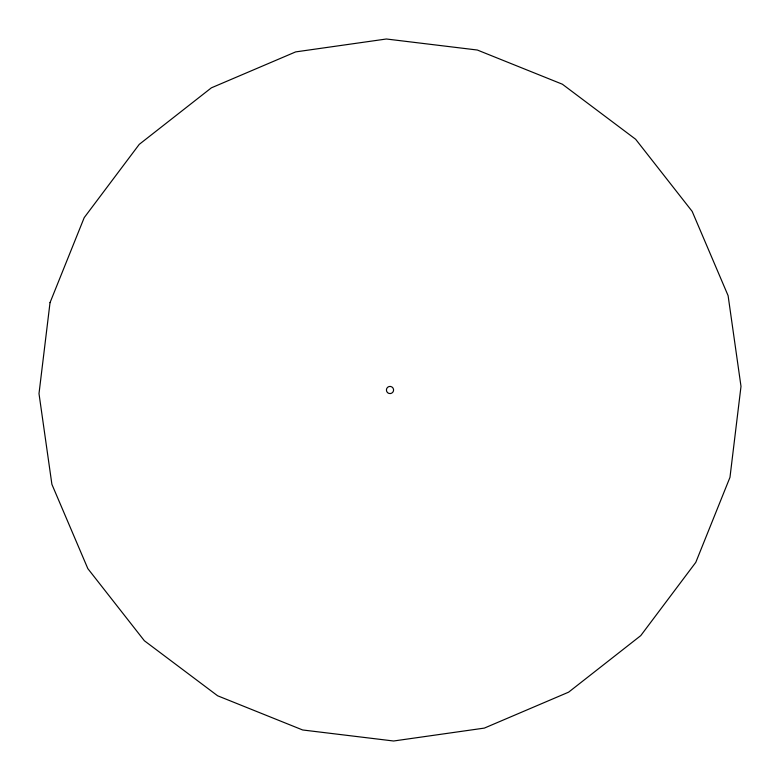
<?xml version="1.0" encoding="UTF-8"?>
<svg xmlns="http://www.w3.org/2000/svg" width="780" height="780" viewBox="0 0 780 780"><rect width="100%" height="100%" fill="white"/><g stroke="black" fill="none" stroke-linecap="round" stroke-linejoin="round"><path stroke-width="1.17" d="M50.027 302.65L39 393.617L51.899 484.341L87.838 568.63L144.368 640.75L217.63 695.789L302.65 729.973L393.617 741L484.341 728.101L568.63 692.162L640.75 635.632L695.789 562.37L729.973 477.35L741 386.383L728.101 295.659L692.162 211.37L635.632 139.249L562.37 84.211L477.35 50.027L386.383 39L295.659 51.899L211.37 87.838L139.249 144.368L84.211 217.63L50.027 302.65M387.485 392.564A3.598 3.598 0 0 0 393.481 390.897A3.598 3.598 0 0 0 389.035 386.539A3.598 3.598 0 0 0 387.485 392.564"/></g></svg>
